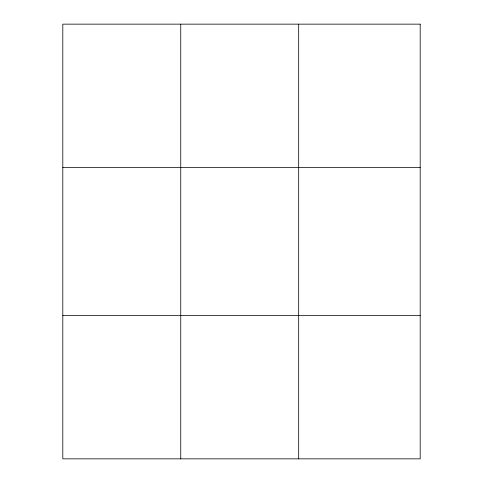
<?xml version="1.0" encoding="UTF-8"?>
<svg xmlns="http://www.w3.org/2000/svg" width="483" height="483" viewBox="0 0 483 483"><rect width="100%" height="100%" fill="white"/><g stroke="black" fill="none" stroke-linecap="round" stroke-linejoin="round"><path stroke-width="0.72" d="M180.745 24.15L180.745 458.85M298.681 24.15L298.681 458.85M62.808 167.601L420.192 167.601M62.808 315.399L420.192 315.399M420.192 24.15L420.192 458.85L62.808 458.85L62.808 24.15L420.192 24.15"/></g></svg>
